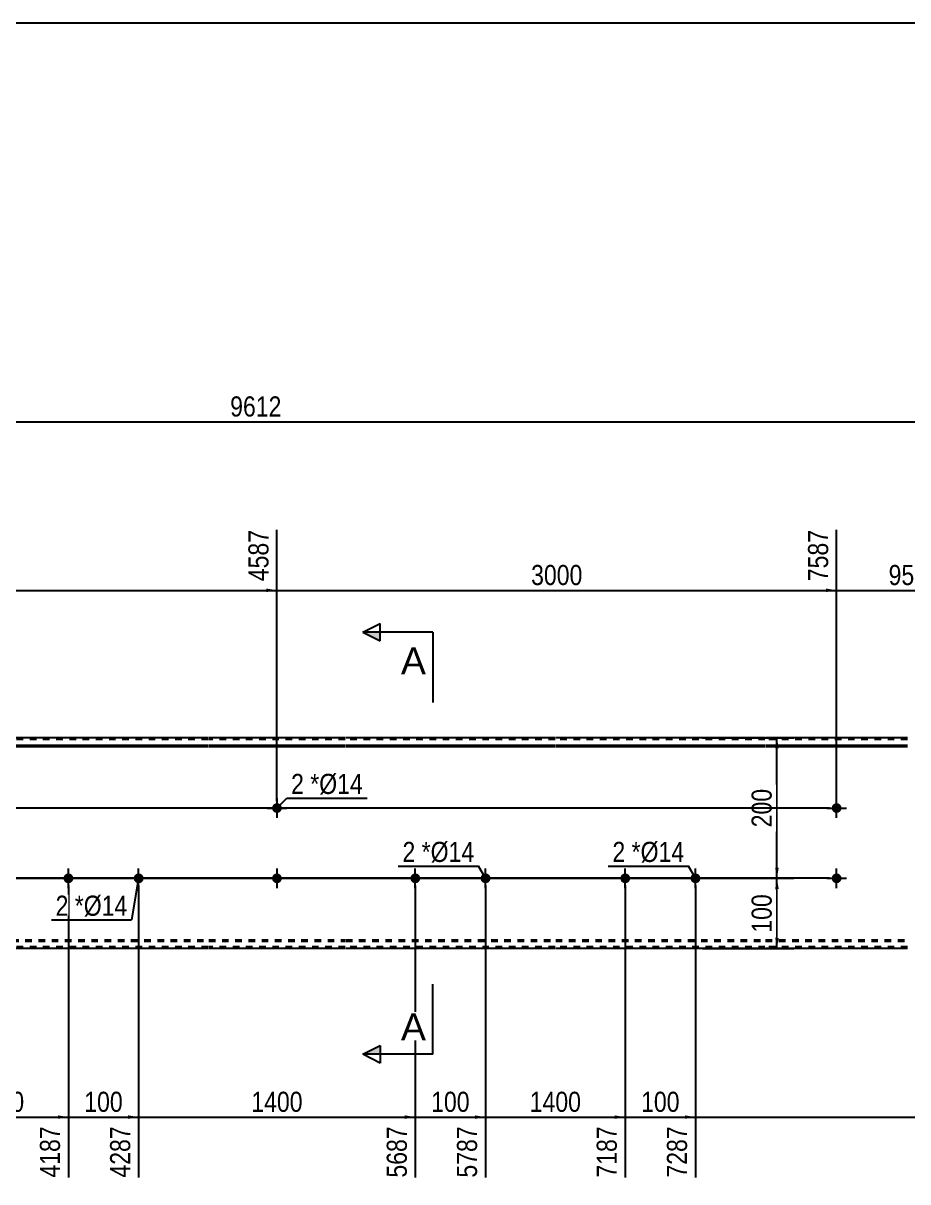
# Model space of a CAD drawing. Header units: millimetres. Extents: x -65 to 337, y -160 to 117.
# Drawn here: x 102.6 to 228.6, y -48.2 to 116.8 of the extents above; entities that cross this region are included whole.
import ezdxf

# ---------------------------------------------------------------- set-up
doc = ezdxf.new("R2010")
doc.units = ezdxf.units.MM
doc.linetypes.add('DXK_LINE_DOT1', pattern=[1.8814, 0.9407, -0.9407])
doc.styles.add('Arial', font='ARIAL.TTF', dxfattribs={"height": 0.2})
doc.styles.add('Arial Narrow', font='ARIALN.TTF', dxfattribs={"height": 0.2})

# ---------------------------------------------------------------- blocks, each defined once
blk = doc.blocks.new('Unknown-629086341-1765')
at = {"color": 5, "linetype": 'Continuous'}
blk.add_line((337.25, 116.75), (-62.75, 116.75), dxfattribs=at)
blk = doc.blocks.new('Bolt-629086341-1223 - 1203')
at = {"linetype": 'Continuous'}
for points in [[(139.49, 5, -1), (138.09, 5, -1)], [(139.49, -5, -1), (138.09, -5, -1)]]:
    blk.add_hatch(color=3, dxfattribs=at).paths.add_polyline_path(points)
at = {"color": 3, "linetype": 'Continuous'}
for p, q in [((137.39, 5), (140.19, 5)), ((138.79, 6.4), (138.79, 3.6)), ((138.79, -3.6), (138.79, -6.4)), ((137.39, -5), (140.19, -5))]:
    blk.add_line(p, q, dxfattribs=at)
blk = doc.blocks.new('Part-629086341-1218 - 1203')
at = {"color": 2, "linetype": 'Continuous'}
for p, q in [((128.99, 15), (99.19, 15)), ((148.49, 15), (129.09, 15)), ((178.39, 15), (148.59, 15)), ((208.29, 15), (178.49, 15)), ((228.59, 15), (208.39, 15)), ((99.19, 13.94), (128.99, 13.94)), ((99.19, 13.76), (128.99, 13.76)), ((129.09, 13.94), (148.49, 13.94)), ((129.09, 13.76), (148.49, 13.76)), ((148.59, 13.94), (178.39, 13.94)), ((148.59, 13.76), (178.39, 13.76)), ((178.49, 13.94), (208.29, 13.94)), ((178.49, 13.76), (208.29, 13.76)), ((208.39, 13.94), (228.59, 13.94)), ((208.39, 13.76), (228.59, 13.76)), ((128.99, -15), (99.19, -15)), ((148.49, -15), (129.09, -15)), ((178.39, -15), (148.59, -15)), ((208.29, -15), (178.49, -15)), ((228.59, -15), (208.39, -15))]:
    blk.add_line(p, q, dxfattribs=at)
at = {"color": 7, "linetype": 'DXK_LINE_DOT1'}
for p, q in [((128.99, 14.75), (99.19, 14.75)), ((148.49, 14.75), (129.09, 14.75)), ((178.39, 14.75), (148.59, 14.75)), ((208.29, 14.75), (178.49, 14.75)), ((228.59, 14.75), (208.39, 14.75)), ((99.19, -13.76), (128.99, -13.76)), ((99.19, -13.94), (128.99, -13.94)), ((128.99, -14.75), (99.19, -14.75)), ((129.09, -13.76), (148.49, -13.76)), ((129.09, -13.94), (148.49, -13.94)), ((148.49, -14.75), (129.09, -14.75)), ((148.59, -13.76), (178.39, -13.76)), ((148.59, -13.94), (178.39, -13.94)), ((178.39, -14.75), (148.59, -14.75)), ((178.49, -13.76), (208.29, -13.76)), ((178.49, -13.94), (208.29, -13.94)), ((208.29, -14.75), (178.49, -14.75)), ((208.39, -13.76), (228.59, -13.76)), ((208.39, -13.94), (228.59, -13.94)), ((228.59, -14.75), (208.39, -14.75))]:
    blk.add_line(p, q, dxfattribs=at)
blk = doc.blocks.new('Bolt-629086341-1220 - 1203')
at = {"linetype": 'Continuous'}
for points in [[(217.79, -5, -1), (219.19, -5, -1)], [(268.38, -5, -1), (269.78, -5, -1)]]:
    blk.add_hatch(color=3, dxfattribs=at).paths.add_polyline_path(points)
at = {"color": 3, "linetype": 'Continuous'}
for p, q in [((218.49, -6.4), (218.49, -3.6)), ((269.08, -6.4), (269.08, -3.6)), ((217.09, -5), (219.89, -5)), ((267.68, -5), (270.48, -5))]:
    blk.add_line(p, q, dxfattribs=at)
blk = doc.blocks.new('Bolt-629086341-1221 - 1203')
at = {"linetype": 'Continuous'}
for points in [[(217.79, 5, -1), (219.19, 5, -1)], [(268.38, 5, -1), (269.78, 5, -1)]]:
    blk.add_hatch(color=3, dxfattribs=at).paths.add_polyline_path(points)
at = {"color": 3, "linetype": 'Continuous'}
for p, q in [((217.09, 5), (219.89, 5)), ((218.49, 3.6), (218.49, 6.4)), ((267.68, 5), (270.48, 5)), ((269.08, 3.6), (269.08, 6.4))]:
    blk.add_line(p, q, dxfattribs=at)
blk = doc.blocks.new('Bolt-629086341-1225 - 1203')
at = {"linetype": 'Continuous'}
for points in [[(109.09, -5.7), (108.95, -5.69), (108.81, -5.64), (108.68, -5.57), (108.57, -5.47), (108.49, -5.35), (108.43, -5.22), (108.4, -5.08), (108.4, -4.93), (108.43, -4.79), (108.49, -4.65), (108.57, -4.53), (108.68, -4.44), (108.81, -4.36), (108.95, -4.32), (109.09, -4.3), (109.24, -4.32), (109.38, -4.36), (109.51, -4.44), (109.61, -4.53), (109.7, -4.65), (109.76, -4.79), (109.79, -4.93), (109.79, -5.08), (109.76, -5.22), (109.7, -5.35), (109.61, -5.47), (109.51, -5.57), (109.38, -5.64), (109.24, -5.69)], [(119.09, -5.7), (118.95, -5.69), (118.81, -5.64), (118.68, -5.57), (118.57, -5.47), (118.49, -5.35), (118.43, -5.22), (118.4, -5.08), (118.4, -4.93), (118.43, -4.79), (118.49, -4.65), (118.57, -4.53), (118.68, -4.44), (118.81, -4.36), (118.95, -4.32), (119.09, -4.3), (119.24, -4.32), (119.38, -4.36), (119.51, -4.44), (119.61, -4.53), (119.7, -4.65), (119.76, -4.79), (119.79, -4.93), (119.79, -5.08), (119.76, -5.22), (119.7, -5.35), (119.61, -5.47), (119.51, -5.57), (119.38, -5.64), (119.24, -5.69)]]:
    blk.add_hatch(color=3, dxfattribs=at).paths.add_polyline_path(points)
at = {"color": 3, "linetype": 'Continuous'}
for p, q in [((109.09, -6.4), (109.09, -3.6)), ((119.09, -6.4), (119.09, -3.6)), ((110.49, -5), (107.69, -5)), ((120.49, -5), (117.69, -5))]:
    blk.add_line(p, q, dxfattribs=at)
blk = doc.blocks.new('Bolt-629086341-1226 - 1203')
at = {"linetype": 'Continuous'}
for points in [[(188.39, -5.7), (188.25, -5.69), (188.11, -5.64), (187.98, -5.57), (187.87, -5.47), (187.79, -5.35), (187.73, -5.22), (187.7, -5.08), (187.7, -4.93), (187.73, -4.79), (187.79, -4.65), (187.87, -4.53), (187.98, -4.44), (188.11, -4.36), (188.25, -4.32), (188.39, -4.3), (188.54, -4.32), (188.68, -4.36), (188.81, -4.44), (188.91, -4.53), (189, -4.65), (189.06, -4.79), (189.09, -4.93), (189.09, -5.08), (189.06, -5.22), (189, -5.35), (188.91, -5.47), (188.81, -5.57), (188.68, -5.64), (188.54, -5.69)], [(198.39, -5.7), (198.25, -5.69), (198.11, -5.64), (197.98, -5.57), (197.87, -5.47), (197.79, -5.35), (197.73, -5.22), (197.7, -5.08), (197.7, -4.93), (197.73, -4.79), (197.79, -4.65), (197.87, -4.53), (197.98, -4.44), (198.11, -4.36), (198.25, -4.32), (198.39, -4.3), (198.54, -4.32), (198.68, -4.36), (198.81, -4.44), (198.91, -4.53), (199, -4.65), (199.06, -4.79), (199.09, -4.93), (199.09, -5.08), (199.06, -5.22), (199, -5.35), (198.91, -5.47), (198.81, -5.57), (198.68, -5.64), (198.54, -5.69)]]:
    blk.add_hatch(color=3, dxfattribs=at).paths.add_polyline_path(points)
at = {"color": 3, "linetype": 'Continuous'}
for p, q in [((188.39, -6.4), (188.39, -3.6)), ((198.39, -6.4), (198.39, -3.6)), ((189.79, -5), (186.99, -5)), ((199.79, -5), (196.99, -5))]:
    blk.add_line(p, q, dxfattribs=at)
blk = doc.blocks.new('Bolt-629086341-1227 - 1203')
at = {"linetype": 'Continuous'}
for points in [[(158.49, -5.7), (158.35, -5.69), (158.21, -5.64), (158.08, -5.57), (157.97, -5.47), (157.89, -5.35), (157.83, -5.22), (157.8, -5.08), (157.8, -4.93), (157.83, -4.79), (157.89, -4.65), (157.97, -4.53), (158.08, -4.44), (158.21, -4.36), (158.35, -4.32), (158.49, -4.3), (158.64, -4.32), (158.78, -4.36), (158.91, -4.44), (159.01, -4.53), (159.1, -4.65), (159.16, -4.79), (159.19, -4.93), (159.19, -5.08), (159.16, -5.22), (159.1, -5.35), (159.01, -5.47), (158.91, -5.57), (158.78, -5.64), (158.64, -5.69)], [(168.49, -5.7), (168.35, -5.69), (168.21, -5.64), (168.08, -5.57), (167.97, -5.47), (167.89, -5.35), (167.83, -5.22), (167.8, -5.08), (167.8, -4.93), (167.83, -4.79), (167.89, -4.65), (167.97, -4.53), (168.08, -4.44), (168.21, -4.36), (168.35, -4.32), (168.49, -4.3), (168.64, -4.32), (168.78, -4.36), (168.91, -4.44), (169.01, -4.53), (169.1, -4.65), (169.16, -4.79), (169.19, -4.93), (169.19, -5.08), (169.16, -5.22), (169.1, -5.35), (169.01, -5.47), (168.91, -5.57), (168.78, -5.64), (168.64, -5.69)]]:
    blk.add_hatch(color=3, dxfattribs=at).paths.add_polyline_path(points)
at = {"color": 3, "linetype": 'Continuous'}
for p, q in [((158.49, -6.4), (158.49, -3.6)), ((168.49, -6.4), (168.49, -3.6)), ((159.89, -5), (157.09, -5)), ((169.89, -5), (167.09, -5))]:
    blk.add_line(p, q, dxfattribs=at)
blk = doc.blocks.new('StraightDimension-629086341-1353 - 1203')
at = {"linetype": 'Continuous'}
for points in [[(209.75, 13.5), (210, 15), (210.25, 13.5)], [(210.25, -3.5), (210, -5), (209.75, -3.5)]]:
    blk.add_hatch(color=7, dxfattribs=at).paths.add_polyline_path(points)
at = {"color": 7, "linetype": 'Continuous'}
for p, q in [((199.39, 15), (212.4, 15)), ((210, -5), (210, 15)), ((60.29, -5), (212.4, -5))]:
    blk.add_line(p, q, dxfattribs=at)
at = {"color": 0}
blk.add_wipeout([(209.85, 8.34), (205.65, 8.34), (205.65, 1.66), (209.85, 1.66)], dxfattribs=at)
at = {"color": 3, "style": 'Arial Narrow'}
blk.add_text('200', height=2.863, rotation=90.0002, dxfattribs=at).set_placement((209.25, 2.26))
blk = doc.blocks.new('StraightDimension-629086341-1264 - 1203')
at = {"linetype": 'Continuous'}
blk.add_hatch(color=7, dxfattribs=at).paths.add_polyline_path([(270.08, -38.75), (271.58, -39), (270.08, -39.25)])
at = {"color": 7, "linetype": 'Continuous'}
for p, q in [((198.39, -6), (198.39, -47.61)), ((271.58, -16), (271.58, -47.61)), ((198.39, -39), (271.58, -39))]:
    blk.add_line(p, q, dxfattribs=at)
at = {"color": 0}
blk.add_wipeout([(239.24, -38.85), (239.24, -34.65), (230.73, -34.65), (230.73, -38.85)], dxfattribs=at)
at = {"color": 0, "linetype": 'Continuous'}
blk.add_wipeout([(270.98, -39.7), (266.78, -39.7), (266.78, -48.21), (270.98, -48.21)], dxfattribs=at)
at = {"color": 3, "style": 'Arial Narrow'}
blk.add_text('2325', height=2.863, dxfattribs=at).set_placement((231.33, -38.25))
at = {"color": 3, "linetype": 'Continuous', "style": 'Arial Narrow'}
blk.add_text('9612', height=2.863, rotation=90.0002, dxfattribs=at).set_placement((270.38, -47.61))
blk = doc.blocks.new('StraightDimension-629086341-1265 - 1203')
at = {"linetype": 'Continuous'}
blk.add_hatch(color=7, dxfattribs=at).paths.add_polyline_path([(196.89, -38.75), (198.39, -39), (196.89, -39.25)])
at = {"color": 7, "linetype": 'Continuous'}
for p, q in [((188.39, -6), (188.39, -47.61)), ((198.39, -6), (198.39, -47.61)), ((188.39, -39), (198.39, -39))]:
    blk.add_line(p, q, dxfattribs=at)
at = {"color": 0}
blk.add_wipeout([(196.74, -38.85), (196.74, -34.65), (190.05, -34.65), (190.05, -38.85)], dxfattribs=at)
at = {"color": 0, "linetype": 'Continuous'}
blk.add_wipeout([(197.79, -39.7), (193.59, -39.7), (193.59, -48.21), (197.79, -48.21)], dxfattribs=at)
at = {"color": 3, "style": 'Arial Narrow'}
blk.add_text('100', height=2.863, dxfattribs=at).set_placement((190.65, -38.25))
at = {"color": 3, "linetype": 'Continuous', "style": 'Arial Narrow'}
blk.add_text('7287', height=2.863, rotation=90.0002, dxfattribs=at).set_placement((197.19, -47.61))
blk = doc.blocks.new('StraightDimension-629086341-1266 - 1203')
at = {"linetype": 'Continuous'}
blk.add_hatch(color=7, dxfattribs=at).paths.add_polyline_path([(186.89, -38.75), (188.39, -39), (186.89, -39.25)])
at = {"color": 7, "linetype": 'Continuous'}
for p, q in [((168.49, -6), (168.49, -47.61)), ((188.39, -6), (188.39, -47.61)), ((168.49, -39), (188.39, -39))]:
    blk.add_line(p, q, dxfattribs=at)
at = {"color": 0}
blk.add_wipeout([(182.7, -38.85), (182.7, -34.65), (174.19, -34.65), (174.19, -38.85)], dxfattribs=at)
at = {"color": 0, "linetype": 'Continuous'}
blk.add_wipeout([(187.79, -39.7), (183.59, -39.7), (183.59, -48.21), (187.79, -48.21)], dxfattribs=at)
at = {"color": 3, "style": 'Arial Narrow'}
blk.add_text('1400', height=2.863, dxfattribs=at).set_placement((174.79, -38.25))
at = {"color": 3, "linetype": 'Continuous', "style": 'Arial Narrow'}
blk.add_text('7187', height=2.863, rotation=90.0002, dxfattribs=at).set_placement((187.19, -47.61))
blk = doc.blocks.new('StraightDimension-629086341-1267 - 1203')
at = {"linetype": 'Continuous'}
blk.add_hatch(color=7, dxfattribs=at).paths.add_polyline_path([(166.99, -38.75), (168.49, -39), (166.99, -39.25)])
at = {"color": 7, "linetype": 'Continuous'}
for p, q in [((158.49, -6), (158.49, -47.61)), ((168.49, -6), (168.49, -47.61)), ((158.49, -39), (168.49, -39))]:
    blk.add_line(p, q, dxfattribs=at)
at = {"color": 0}
blk.add_wipeout([(166.84, -38.85), (166.84, -34.65), (160.15, -34.65), (160.15, -38.85)], dxfattribs=at)
at = {"color": 0, "linetype": 'Continuous'}
blk.add_wipeout([(167.89, -39.7), (163.69, -39.7), (163.69, -48.21), (167.89, -48.21)], dxfattribs=at)
at = {"color": 3, "style": 'Arial Narrow'}
blk.add_text('100', height=2.863, dxfattribs=at).set_placement((160.75, -38.25))
at = {"color": 3, "linetype": 'Continuous', "style": 'Arial Narrow'}
blk.add_text('5787', height=2.863, rotation=90.0002, dxfattribs=at).set_placement((167.29, -47.61))
blk = doc.blocks.new('StraightDimension-629086341-1268 - 1203')
at = {"linetype": 'Continuous'}
blk.add_hatch(color=7, dxfattribs=at).paths.add_polyline_path([(156.99, -38.75), (158.49, -39), (156.99, -39.25)])
at = {"color": 7, "linetype": 'Continuous'}
for p, q in [((119.09, -6), (119.09, -47.61)), ((158.49, -6), (158.49, -47.61)), ((119.09, -39), (158.49, -39))]:
    blk.add_line(p, q, dxfattribs=at)
at = {"color": 0}
blk.add_wipeout([(143.05, -38.85), (143.05, -34.65), (134.54, -34.65), (134.54, -38.85)], dxfattribs=at)
at = {"color": 0, "linetype": 'Continuous'}
blk.add_wipeout([(157.89, -39.7), (153.69, -39.7), (153.69, -48.21), (157.89, -48.21)], dxfattribs=at)
at = {"color": 3, "style": 'Arial Narrow'}
blk.add_text('1400', height=2.863, dxfattribs=at).set_placement((135.14, -38.25))
at = {"color": 3, "linetype": 'Continuous', "style": 'Arial Narrow'}
blk.add_text('5687', height=2.863, rotation=90.0002, dxfattribs=at).set_placement((157.29, -47.61))
blk = doc.blocks.new('StraightDimension-629086341-1269 - 1203')
at = {"linetype": 'Continuous'}
blk.add_hatch(color=7, dxfattribs=at).paths.add_polyline_path([(117.59, -38.75), (119.09, -39), (117.59, -39.25)])
at = {"color": 7, "linetype": 'Continuous'}
for p, q in [((109.09, -6), (109.09, -47.61)), ((119.09, -6), (119.09, -47.61)), ((109.09, -39), (119.09, -39))]:
    blk.add_line(p, q, dxfattribs=at)
at = {"color": 0}
blk.add_wipeout([(117.44, -38.85), (117.44, -34.65), (110.75, -34.65), (110.75, -38.85)], dxfattribs=at)
at = {"color": 0, "linetype": 'Continuous'}
blk.add_wipeout([(118.49, -39.7), (114.29, -39.7), (114.29, -48.21), (118.49, -48.21)], dxfattribs=at)
at = {"color": 3, "style": 'Arial Narrow'}
blk.add_text('100', height=2.863, dxfattribs=at).set_placement((111.35, -38.25))
at = {"color": 3, "linetype": 'Continuous', "style": 'Arial Narrow'}
blk.add_text('4287', height=2.863, rotation=90.0002, dxfattribs=at).set_placement((117.89, -47.61))
blk = doc.blocks.new('StraightDimension-629086341-1270 - 1203')
at = {"linetype": 'Continuous'}
blk.add_hatch(color=7, dxfattribs=at).paths.add_polyline_path([(107.59, -38.75), (109.09, -39), (107.59, -39.25)])
at = {"color": 7, "linetype": 'Continuous'}
for p, q in [((89.19, -6), (89.19, -47.61)), ((109.09, -6), (109.09, -47.61)), ((89.19, -39), (109.09, -39))]:
    blk.add_line(p, q, dxfattribs=at)
at = {"color": 0}
blk.add_wipeout([(103.4, -38.85), (103.4, -34.65), (94.89, -34.65), (94.89, -38.85)], dxfattribs=at)
at = {"color": 0, "linetype": 'Continuous'}
blk.add_wipeout([(108.49, -39.7), (104.29, -39.7), (104.29, -48.21), (108.49, -48.21)], dxfattribs=at)
at = {"color": 3, "style": 'Arial Narrow'}
blk.add_text('1400', height=2.863, dxfattribs=at).set_placement((95.49, -38.25))
at = {"color": 3, "linetype": 'Continuous', "style": 'Arial Narrow'}
blk.add_text('4187', height=2.863, rotation=90.0002, dxfattribs=at).set_placement((107.89, -47.61))
blk = doc.blocks.new('StraightDimension-629086341-1313 - 1203')
at = {"linetype": 'Continuous'}
blk.add_hatch(color=7, dxfattribs=at).paths.add_polyline_path([(237.28, 36.25), (238.78, 36), (237.28, 35.75)])
at = {"color": 7, "linetype": 'Continuous'}
for p, q in [((218.49, 6), (218.49, 44.61)), ((238.78, 6), (238.78, 44.61)), ((218.49, 36), (238.78, 36))]:
    blk.add_line(p, q, dxfattribs=at)
at = {"color": 0, "linetype": 'Continuous'}
blk.add_wipeout([(238.18, 45.21), (233.98, 45.21), (233.98, 36.7), (238.18, 36.7)], dxfattribs=at)
at = {"color": 0}
blk.add_wipeout([(231.98, 36.15), (231.98, 40.35), (225.3, 40.35), (225.3, 36.15)], dxfattribs=at)
at = {"color": 3, "linetype": 'Continuous', "style": 'Arial Narrow'}
blk.add_text('8537', height=2.863, rotation=90.0002, dxfattribs=at).set_placement((237.58, 37.3))
at = {"color": 3, "style": 'Arial Narrow'}
blk.add_text('950', height=2.863, dxfattribs=at).set_placement((225.9, 36.75))
blk = doc.blocks.new('StraightDimension-629086341-1314 - 1203')
at = {"linetype": 'Continuous'}
blk.add_hatch(color=7, dxfattribs=at).paths.add_polyline_path([(216.99, 36.25), (218.49, 36), (216.99, 35.75)])
at = {"color": 7, "linetype": 'Continuous'}
for p, q in [((138.79, 6), (138.79, 44.61)), ((218.49, 6), (218.49, 44.61)), ((138.79, 36), (218.49, 36))]:
    blk.add_line(p, q, dxfattribs=at)
at = {"color": 0, "linetype": 'Continuous'}
blk.add_wipeout([(217.89, 45.21), (213.69, 45.21), (213.69, 36.7), (217.89, 36.7)], dxfattribs=at)
at = {"color": 0}
blk.add_wipeout([(182.9, 36.15), (182.9, 40.35), (174.39, 40.35), (174.39, 36.15)], dxfattribs=at)
at = {"color": 3, "linetype": 'Continuous', "style": 'Arial Narrow'}
blk.add_text('7587', height=2.863, rotation=90.0002, dxfattribs=at).set_placement((217.29, 37.3))
at = {"color": 3, "style": 'Arial Narrow'}
blk.add_text('3000', height=2.863, dxfattribs=at).set_placement((174.99, 36.75))
blk = doc.blocks.new('StraightDimension-629086341-1315 - 1203')
at = {"linetype": 'Continuous'}
blk.add_hatch(color=7, dxfattribs=at).paths.add_polyline_path([(137.29, 36.25), (138.79, 36), (137.29, 35.75)])
at = {"color": 7, "linetype": 'Continuous'}
for p, q in [((29.2, 6), (29.2, 46.68)), ((138.79, 6), (138.79, 44.61)), ((29.2, 36), (138.79, 36))]:
    blk.add_line(p, q, dxfattribs=at)
at = {"color": 0, "linetype": 'Continuous'}
blk.add_wipeout([(138.19, 45.21), (133.99, 45.21), (133.99, 36.7), (138.19, 36.7)], dxfattribs=at)
at = {"color": 0}
blk.add_wipeout([(88.25, 36.15), (88.25, 40.35), (79.74, 40.35), (79.74, 36.15)], dxfattribs=at)
at = {"color": 3, "linetype": 'Continuous', "style": 'Arial Narrow'}
blk.add_text('4587', height=2.863, rotation=90.0002, dxfattribs=at).set_placement((137.59, 37.3))
at = {"color": 3, "style": 'Arial Narrow'}
blk.add_text('3950', height=2.863, dxfattribs=at).set_placement((80.34, 36.75))
blk = doc.blocks.new('StraightDimension-629086341-1354 - 1203')
at = {"linetype": 'Continuous'}
for points in [[(209.75, -6.5), (210, -5), (210.25, -6.5)], [(210.25, -13.5), (210, -15), (209.75, -13.5)]]:
    blk.add_hatch(color=7, dxfattribs=at).paths.add_polyline_path(points)
at = {"color": 7, "linetype": 'Continuous'}
for p, q in [((60.29, -5), (212.4, -5)), ((210, -15), (210, -5)), ((199.39, -15), (212.4, -15))]:
    blk.add_line(p, q, dxfattribs=at)
at = {"color": 0}
blk.add_wipeout([(209.85, -6.66), (205.65, -6.66), (205.65, -13.34), (209.85, -13.34)], dxfattribs=at)
at = {"color": 3, "style": 'Arial Narrow'}
blk.add_text('100', height=2.863, rotation=90.0002, dxfattribs=at).set_placement((209.25, -12.74))
blk = doc.blocks.new('StraightDimension-629086341-1369 - 1203')
at = {"linetype": 'Continuous'}
for points in [[(-6.25, 13.5), (-6, 15), (-5.75, 13.5)], [(-5.75, 6.5), (-6, 5), (-6.25, 6.5)]]:
    blk.add_hatch(color=7, dxfattribs=at).paths.add_polyline_path(points)
at = {"color": 7, "linetype": 'Continuous'}
for p, q in [((18.2, 15), (-8.25, 15)), ((-6, 5), (-6, 15)), ((217.49, 5), (-8.25, 5))]:
    blk.add_line(p, q, dxfattribs=at)
at = {"color": 0}
blk.add_wipeout([(-6.15, 13.34), (-10.35, 13.34), (-10.35, 6.66), (-6.15, 6.66)], dxfattribs=at)
at = {"color": 3, "style": 'Arial Narrow'}
blk.add_text('100', height=2.863, rotation=90.0002, dxfattribs=at).set_placement((-6.75, 7.26))
blk = doc.blocks.new('StraightDimension-629086341-1370 - 1203')
at = {"linetype": 'Continuous'}
for points in [[(-6.25, 3.5), (-6, 5), (-5.75, 3.5)], [(-5.75, -3.5), (-6, -5), (-6.25, -3.5)]]:
    blk.add_hatch(color=7, dxfattribs=at).paths.add_polyline_path(points)
at = {"color": 7, "linetype": 'Continuous'}
for p, q in [((217.49, 5), (-8.25, 5)), ((-6, -5), (-6, 5)), ((217.49, -5), (-8.25, -5))]:
    blk.add_line(p, q, dxfattribs=at)
at = {"color": 0}
blk.add_wipeout([(-6.15, 3.34), (-10.35, 3.34), (-10.35, -3.34), (-6.15, -3.34)], dxfattribs=at)
at = {"color": 3, "style": 'Arial Narrow'}
blk.add_text('100', height=2.863, rotation=90.0002, dxfattribs=at).set_placement((-6.75, -2.74))
blk = doc.blocks.new('StraightDimension-629086341-1371 - 1203')
at = {"linetype": 'Continuous'}
for points in [[(-6.25, -6.5), (-6, -5), (-5.75, -6.5)], [(-5.75, -13.5), (-6, -15), (-6.25, -13.5)]]:
    blk.add_hatch(color=7, dxfattribs=at).paths.add_polyline_path(points)
at = {"color": 7, "linetype": 'Continuous'}
for p, q in [((217.49, -5), (-8.25, -5)), ((-6, -15), (-6, -5)), ((18.2, -15), (-8.25, -15))]:
    blk.add_line(p, q, dxfattribs=at)
at = {"color": 0}
blk.add_wipeout([(-6.15, -6.66), (-10.35, -6.66), (-10.35, -13.34), (-6.15, -13.34)], dxfattribs=at)
at = {"color": 3, "style": 'Arial Narrow'}
blk.add_text('100', height=2.863, rotation=90.0002, dxfattribs=at).set_placement((-6.75, -12.74))
blk = doc.blocks.new('StraightDimension-629086341-1389 - 1203')
at = {"color": 7, "linetype": 'Continuous'}
blk.add_line((0, 60), (271.58, 60), dxfattribs=at)
at = {"color": 0}
blk.add_wipeout([(140.05, 60.15), (140.05, 64.35), (131.53, 64.35), (131.53, 60.15)], dxfattribs=at)
at = {"color": 3, "style": 'Arial Narrow'}
blk.add_text('9612', height=2.863, dxfattribs=at).set_placement((132.13, 60.75))
blk = doc.blocks.new('Mark-629086341-1412 - 1203')
at = {"color": 0}
for points in [[(158.5, -2.67), (158.5, 0.33), (156.67, 0.33), (156.67, -2.67)], [(160.68, -2.67), (160.68, 0.33), (159.4, 0.33), (159.4, -2.67)]]:
    blk.add_wipeout(points, dxfattribs=at)
for points in [[(158.5, -2.67), (158.5, 0.33), (156.67, 0.33), (156.67, -2.67)], [(160.68, -2.67), (160.68, 0.33), (159.4, 0.33), (159.4, -2.67)]]:
    blk.add_wipeout(points, dxfattribs=at)
at = {"color": 3, "style": 'Arial Narrow'}
blk.add_text('2', height=2.86, dxfattribs=at).set_placement((156.67, -2.67))
at = {"color": 0}
blk.add_wipeout([(166.89, -2.67), (166.89, 0.33), (160.68, 0.33), (160.68, -2.67)], dxfattribs=at)
blk.add_wipeout([(166.89, -2.67), (166.89, 0.33), (160.68, 0.33), (160.68, -2.67)], dxfattribs=at)
at = {"color": 7, "linetype": 'Continuous'}
for p in [(156.07, -3.27), (168.49, -5)]:
    blk.add_line(p, (167.49, -3.27), dxfattribs=at)
at = {"color": 3, "style": 'Arial Narrow'}
for s, height, p in [('*', 2.86, (159.4, -2.67)), ('Ø14', 2.863, (160.68, -2.67))]:
    blk.add_text(s, height=height, dxfattribs=at).set_placement(p)
blk = doc.blocks.new('Mark-629086341-1411 - 1203')
at = {"color": 0}
for points in [[(188.4, -2.67), (188.4, 0.33), (186.57, 0.33), (186.57, -2.67)], [(190.58, -2.67), (190.58, 0.33), (189.3, 0.33), (189.3, -2.67)]]:
    blk.add_wipeout(points, dxfattribs=at)
for points in [[(188.4, -2.67), (188.4, 0.33), (186.57, 0.33), (186.57, -2.67)], [(190.58, -2.67), (190.58, 0.33), (189.3, 0.33), (189.3, -2.67)]]:
    blk.add_wipeout(points, dxfattribs=at)
at = {"color": 3, "style": 'Arial Narrow'}
blk.add_text('2', height=2.86, dxfattribs=at).set_placement((186.57, -2.67))
at = {"color": 0}
blk.add_wipeout([(196.79, -2.67), (196.79, 0.33), (190.58, 0.33), (190.58, -2.67)], dxfattribs=at)
blk.add_wipeout([(196.79, -2.67), (196.79, 0.33), (190.58, 0.33), (190.58, -2.67)], dxfattribs=at)
at = {"color": 7, "linetype": 'Continuous'}
for p in [(185.97, -3.27), (198.39, -5)]:
    blk.add_line(p, (197.39, -3.27), dxfattribs=at)
at = {"color": 3, "style": 'Arial Narrow'}
for s, height, p in [('*', 2.86, (189.3, -2.67)), ('Ø14', 2.863, (190.58, -2.67))]:
    blk.add_text(s, height=height, dxfattribs=at).set_placement(p)
blk = doc.blocks.new('Mark-629086341-1410 - 1203')
at = {"color": 0}
for points in [[(109.1, -10.33), (109.1, -7.33), (107.27, -7.33), (107.27, -10.33)], [(111.28, -10.33), (111.28, -7.33), (110, -7.33), (110, -10.33)]]:
    blk.add_wipeout(points, dxfattribs=at)
for points in [[(109.1, -10.33), (109.1, -7.33), (107.27, -7.33), (107.27, -10.33)], [(111.28, -10.33), (111.28, -7.33), (110, -7.33), (110, -10.33)]]:
    blk.add_wipeout(points, dxfattribs=at)
at = {"color": 3, "style": 'Arial Narrow'}
blk.add_text('2', height=2.86, dxfattribs=at).set_placement((107.27, -10.33))
at = {"color": 0}
blk.add_wipeout([(117.49, -10.33), (117.49, -7.33), (111.28, -7.33), (111.28, -10.33)], dxfattribs=at)
blk.add_wipeout([(117.49, -10.33), (117.49, -7.33), (111.28, -7.33), (111.28, -10.33)], dxfattribs=at)
at = {"color": 7, "linetype": 'Continuous'}
for p in [(119.09, -5), (106.67, -10.93)]:
    blk.add_line(p, (118.09, -10.93), dxfattribs=at)
at = {"color": 3, "style": 'Arial Narrow'}
for s, height, p in [('*', 2.86, (110, -10.33)), ('Ø14', 2.863, (111.28, -10.33))]:
    blk.add_text(s, height=height, dxfattribs=at).set_placement(p)
blk = doc.blocks.new('Mark-629086341-1408 - 1203')
at = {"color": 0}
for points in [[(142.64, 7.01), (142.64, 10.01), (140.81, 10.01), (140.81, 7.01)], [(144.81, 7.01), (144.81, 10.01), (143.54, 10.01), (143.54, 7.01)]]:
    blk.add_wipeout(points, dxfattribs=at)
for points in [[(142.64, 7.01), (142.64, 10.01), (140.81, 10.01), (140.81, 7.01)], [(144.81, 7.01), (144.81, 10.01), (143.54, 10.01), (143.54, 7.01)]]:
    blk.add_wipeout(points, dxfattribs=at)
at = {"color": 7, "linetype": 'Continuous'}
blk.add_line((138.79, 5), (140.21, 6.41), dxfattribs=at)
at = {"color": 3, "style": 'Arial Narrow'}
blk.add_text('2', height=2.86, dxfattribs=at).set_placement((140.81, 7.01))
at = {"color": 0}
blk.add_wipeout([(151.03, 7.01), (151.03, 10.01), (144.81, 10.01), (144.81, 7.01)], dxfattribs=at)
blk.add_wipeout([(151.03, 7.01), (151.03, 10.01), (144.81, 10.01), (144.81, 7.01)], dxfattribs=at)
at = {"color": 7, "linetype": 'Continuous'}
blk.add_line((140.21, 6.41), (151.63, 6.41), dxfattribs=at)
at = {"color": 3, "style": 'Arial Narrow'}
for s, height, p in [('Ø14', 2.863, (144.81, 7.01)), ('*', 2.86, (143.54, 7.01))]:
    blk.add_text(s, height=height, dxfattribs=at).set_placement(p)
blk = doc.blocks.new('SectionMark-629086341-1262 - 1203')
at = {"linetype": 'Continuous'}
for points in [[(153.51, 30.05), (153.51, 28.8), (151.01, 30.05)], [(153.51, -28.8), (153.51, -30.05), (151.01, -30.05)]]:
    blk.add_hatch(color=30, dxfattribs=at).paths.add_polyline_path(points)
at = {"color": 30, "linetype": 'Continuous'}
for p, q in [((151.01, 30.05), (153.51, 31.3)), ((161.01, 30.05), (151.01, 30.05)), ((151.01, 30.05), (153.51, 28.8)), ((153.51, 28.8), (153.51, 31.3)), ((161.01, 30.05), (161.01, 20.05)), ((161.01, -30.05), (161.01, -20.05)), ((151.01, -30.05), (153.51, -28.8)), ((153.51, -28.8), (153.51, -31.3)), ((161.01, -30.05), (151.01, -30.05)), ((153.51, -31.3), (151.01, -30.05))]:
    blk.add_line(p, q, dxfattribs=at)
at = {"color": 0, "linetype": 'Continuous'}
for points in [[(160.01, 24.05), (160.01, 28.05), (156.45, 28.05), (156.45, 24.05)], [(160.01, -28.05), (160.01, -24.05), (156.45, -24.05), (156.45, -28.05)]]:
    blk.add_wipeout(points, dxfattribs=at)
at = {"color": 96, "linetype": 'Continuous', "style": 'Arial'}
for p in [(156.45, 24.05), (156.45, -28.05)]:
    blk.add_text('A', height=3.82, dxfattribs=at).set_placement(p)

msp = doc.modelspace()

# ---------------------------------------------------------------- block references
for name in ['Unknown-629086341-1765', 'Part-629086341-1218 - 1203', 'Bolt-629086341-1223 - 1203', 'Bolt-629086341-1221 - 1203', 'Bolt-629086341-1225 - 1203', 'Bolt-629086341-1227 - 1203', 'Bolt-629086341-1226 - 1203', 'Bolt-629086341-1220 - 1203']:
    msp.add_blockref(name, (0, 0))

# ---------------------------------------------------------------- next in the draw order: block references
for name in ['StraightDimension-629086341-1313 - 1203', 'StraightDimension-629086341-1353 - 1203', 'StraightDimension-629086341-1264 - 1203']:
    msp.add_blockref(name, (0, 0))

# ---------------------------------------------------------------- next in the draw order: block references
for name in ['StraightDimension-629086341-1314 - 1203', 'StraightDimension-629086341-1265 - 1203']:
    msp.add_blockref(name, (0, 0))

# ---------------------------------------------------------------- next in the draw order: block references
for name in ['StraightDimension-629086341-1315 - 1203', 'StraightDimension-629086341-1266 - 1203']:
    msp.add_blockref(name, (0, 0))

# ---------------------------------------------------------------- next in the draw order: block references
for name in ['StraightDimension-629086341-1389 - 1203', 'StraightDimension-629086341-1369 - 1203', 'StraightDimension-629086341-1267 - 1203']:
    msp.add_blockref(name, (0, 0))

# ---------------------------------------------------------------- next in the draw order: block references
msp.add_blockref('StraightDimension-629086341-1268 - 1203', (0, 0))

# ---------------------------------------------------------------- next in the draw order: block references
msp.add_blockref('StraightDimension-629086341-1269 - 1203', (0, 0))

# ---------------------------------------------------------------- next in the draw order: block references
msp.add_blockref('StraightDimension-629086341-1270 - 1203', (0, 0))

# ---------------------------------------------------------------- next in the draw order: block references
msp.add_blockref('StraightDimension-629086341-1354 - 1203', (0, 0))

# ---------------------------------------------------------------- next in the draw order: block references
msp.add_blockref('StraightDimension-629086341-1370 - 1203', (0, 0))

# ---------------------------------------------------------------- next in the draw order: block references
for name in ['Mark-629086341-1408 - 1203', 'StraightDimension-629086341-1371 - 1203']:
    msp.add_blockref(name, (0, 0))

# ---------------------------------------------------------------- next in the draw order: block references
for name in ['Mark-629086341-1412 - 1203', 'Mark-629086341-1411 - 1203', 'Mark-629086341-1410 - 1203']:
    msp.add_blockref(name, (0, 0))

# ---------------------------------------------------------------- next in the draw order: block references
msp.add_blockref('SectionMark-629086341-1262 - 1203', (0, 0))

doc.saveas('drawing.dxf')
